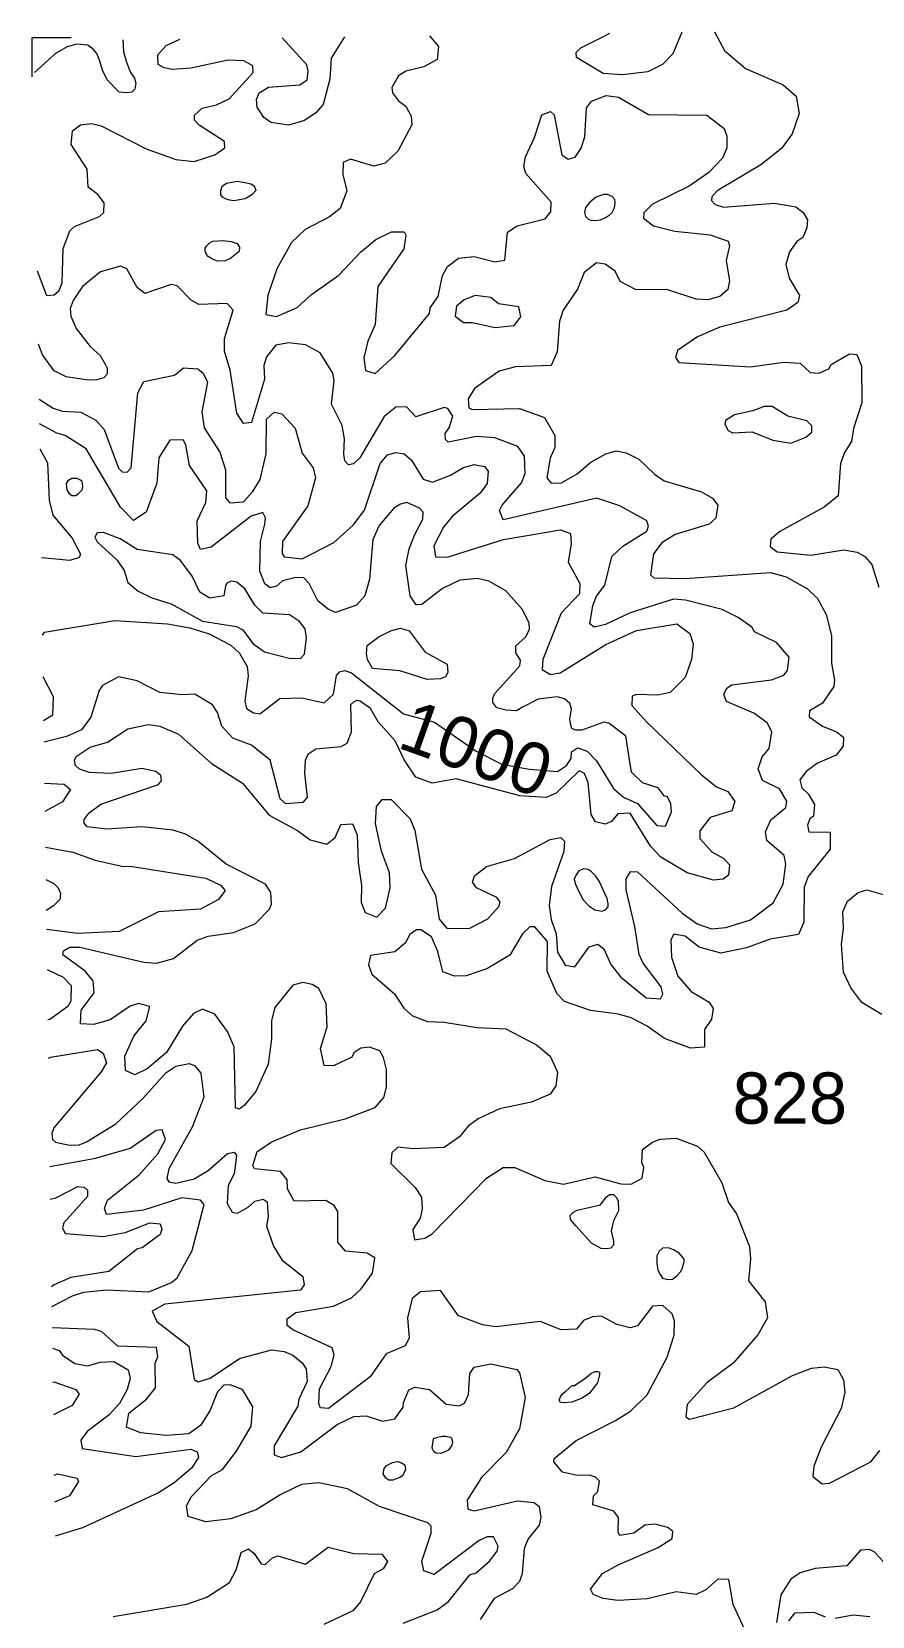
# Model space of a CAD drawing. Header units: kilometres. Extents: x 178.1 to 232.4, y 8228.7 to 8284.8.
# Drawn here: x 178.104 to 180.725, y 8279.198 to 8284.141 of the extents above; entities that cross this region are included whole.
import ezdxf

# ---------------------------------------------------------------- set-up
doc = ezdxf.new("R2010")
doc.units = ezdxf.units.KM
for name, color, linetype in [('1', 7, 'Continuous'), ('2', 7, 'Continuous'), ('21', 7, 'Continuous'), ('61', 7, 'Continuous'), ('63', 7, 'Continuous')]:
    doc.layers.add(name, color=color, linetype=linetype)
doc.styles.add('dgn002', font='dgn002.shx')

# ---------------------------------------------------------------- blocks, each defined once
blk = doc.blocks.new('PRCGEO')
at = {"layer": '63', "color": 132, "linetype": 'Continuous', "lineweight": 0, "true_color": 0x00c3c3, "flags": 128}
blk.add_lwpolyline([(0.1232, 0), (0, 0), (0, -0.1214)], dxfattribs=at)

msp = doc.modelspace()

# ---------------------------------------------------------------- linework, layer by layer
at = {"layer": '1', "color": 5, "linetype": 'Continuous', "lineweight": 13, "flags": 128}
for points in [[(178.8324, 8282.6245), (178.8239, 8282.6406), (178.7884, 8282.6297), (178.6629, 8282.5329), (178.6301, 8282.5253), (178.6219, 8282.5449), (178.6201, 8282.6149), (178.6463, 8282.672), (178.6497, 8282.7088), (178.596, 8282.7881), (178.5846, 8282.8519), (178.5757, 8282.868), (178.5344, 8282.8671), (178.5004, 8282.8117), (178.4938, 8282.7326), (178.4606, 8282.6418), (178.4213, 8282.6157), (178.3802, 8282.6578), (178.2735, 8282.8398), (178.2084, 8282.8809), (178.182, 8282.8886), (178.1278, 8282.9181)], [(178.1289, 8282.8393), (178.1527, 8282.796), (178.158, 8282.6792), (178.1691, 8282.6326), (178.2302, 8282.5607), (178.2563, 8282.5108), (178.2518, 8282.501), (178.2221, 8282.4917), (178.1337, 8282.4993)], [(178.1371, 8282.2588), (178.1433, 8282.2674), (178.363, 8282.3038), (178.5276, 8282.2941), (178.597, 8282.2818), (178.6571, 8282.2623), (178.7251, 8282.2269), (178.7515, 8282.2023), (178.7756, 8282.1609), (178.7782, 8282.132), (178.7679, 8282.0526), (178.7739, 8282.0293), (178.795, 8282.016), (178.815, 8282.013), (178.877, 8282.0605), (178.9456, 8282.0635), (179.0161, 8282.0477), (179.0444, 8282.0741), (179.0537, 8282.1327), (179.0631, 8282.1445), (179.0804, 8282.1479), (179.1008, 8282.1411), (179.2635, 8282.0131), (179.3602, 8281.9873), (179.4892, 8281.8966), (179.5696, 8281.8564), (179.6547, 8281.8401), (179.7436, 8281.8335), (179.7717, 8281.8522), (179.786, 8281.8743), (179.7872, 8281.8948), (179.8056, 8281.9068), (179.8357, 8281.8967), (179.8648, 8281.866), (179.9181, 8281.7801), (179.9488, 8281.7527), (179.9925, 8281.733), (180.0534, 8281.6646), (180.0796, 8281.6632), (180.0984, 8281.7074), (180.0968, 8281.7319), (180.0866, 8281.7538), (180.0759, 8281.7577), (180.0567, 8281.7823), (180.0079, 8281.7982), (179.9736, 8281.8314), (179.9568, 8281.9433), (179.9033, 8281.984), (179.8879, 8281.9875), (179.8195, 8281.9618), (179.8008, 8281.962), (179.7882, 8281.9673), (179.7834, 8281.9831), (179.7821, 8281.9966), (179.7839, 8282.0089), (179.7874, 8282.0277), (179.7817, 8282.0451), (179.7651, 8282.0596), (179.7421, 8282.0665), (179.6831, 8282.0593), (179.6337, 8282.0338), (179.6151, 8282.022), (179.5831, 8282.0242), (179.5544, 8282.0316), (179.5413, 8282.0484), (179.5412, 8282.061), (179.5465, 8282.0753), (179.6259, 8282.1624), (179.6275, 8282.1803), (179.6132, 8282.2035), (179.6131, 8282.2257), (179.6442, 8282.2536), (179.6556, 8282.2768), (179.6551, 8282.2966), (179.6331, 8282.3392), (179.5819, 8282.397), (179.529, 8282.4272), (179.4936, 8282.4353), (179.4388, 8282.4299), (179.3843, 8282.4042), (179.3198, 8282.3543), (179.3026, 8282.3529), (179.2834, 8282.3811), (179.2707, 8282.4759), (179.2805, 8282.5273), (179.2988, 8282.5727), (179.3233, 8282.6207), (179.3247, 8282.6422), (179.3127, 8282.6547), (179.2732, 8282.6726), (179.2534, 8282.6671), (179.2328, 8282.6543), (179.1872, 8282.6008), (179.167, 8282.5566), (179.1571, 8282.4331)], [(178.996, 8282.3651), (178.9692, 8282.4191), (178.9521, 8282.4371), (178.9273, 8282.4387), (178.8856, 8282.4278), (178.8666, 8282.4109), (178.8468, 8282.406), (178.8305, 8282.4185), (178.8147, 8282.4585), (178.8176, 8282.5511), (178.8307, 8282.6046), (178.8324, 8282.6245)], [(179.1571, 8282.4331), (179.142, 8282.3813), (179.1167, 8282.3516), (179.0511, 8282.3291), (179.0293, 8282.3382), (178.996, 8282.3651)], [(178.1408, 8281.9918), (178.169, 8282.0095), (178.172, 8282.0665), (178.1389, 8282.1285)], [(178.1478, 8281.4965), (178.1725, 8281.4842), (178.1862, 8281.4706), (178.1937, 8281.4528), (178.191, 8281.4336), (178.1718, 8281.4138), (178.1491, 8281.4)], [(178.1664, 8280.1641), (178.2313, 8280.1982), (178.2666, 8280.2089), (178.3371, 8280.2168), (178.4692, 8280.2102), (178.5391, 8280.2395), (178.557, 8280.2543), (178.6041, 8280.3394), (178.6419, 8280.4823), (178.6295, 8280.4967), (178.5719, 8280.5031), (178.4525, 8280.4654), (178.337, 8280.452), (178.3311, 8280.4709), (178.34, 8280.4958), (178.4389, 8280.5752), (178.4974, 8280.6404), (178.5211, 8280.6857), (178.5109, 8280.7152), (178.4921, 8280.7135), (178.4107, 8280.6578), (178.2978, 8280.625), (178.1603, 8280.6004)], [(178.497, 8280.0076), (178.4925, 8280.0362), (178.3726, 8280.0409), (178.3208, 8280.0865), (178.3001, 8280.0931), (178.1674, 8280.0978)], [(178.399, 8279.7887), (178.4067, 8279.8316), (178.4618, 8279.8756), (178.49, 8279.9108), (178.4887, 8279.9878), (178.497, 8280.0076)], [(179.2616, 8279.1773), (179.3675, 8279.2186), (179.4029, 8279.2446), (179.4697, 8279.3279), (179.49, 8279.3334), (179.5317, 8279.3704), (179.5553, 8279.401), (179.5583, 8279.4175), (179.5436, 8279.4461), (179.5239, 8279.4464), (179.4986, 8279.4345), (179.3585, 8279.3285), (179.3269, 8279.3397), (179.3203, 8279.37), (179.3493, 8279.4581), (179.3493, 8279.4793), (179.3385, 8279.4903), (179.188, 8279.5407), (179.0887, 8279.5963), (178.999, 8279.6142), (178.9447, 8279.6093), (178.8806, 8279.5781), (178.8041, 8279.5302), (178.7251, 8279.5023), (178.6462, 8279.4926), (178.5914, 8279.5098), (178.5859, 8279.5425), (178.602, 8279.5724), (178.6629, 8279.6368), (178.6983, 8279.6561), (178.7426, 8279.7138), (178.7878, 8279.7915), (178.793, 8279.8513), (178.7612, 8279.9058), (178.7226, 8279.9204), (178.7032, 8279.9193), (178.6828, 8279.8984), (178.6599, 8279.8413)], [(178.6599, 8279.8413), (178.6306, 8279.7949), (178.594, 8279.7677), (178.5233, 8279.7625), (178.443, 8279.7701), (178.399, 8279.7887)], [(179.356, 8279.7516), (179.3516, 8279.7241), (179.3569, 8279.7134), (179.3649, 8279.7081), (179.3791, 8279.7072), (179.3889, 8279.7098), (179.404, 8279.7178), (179.412, 8279.7267), (179.4147, 8279.7321), (179.4165, 8279.7418), (179.4138, 8279.7525), (179.4111, 8279.756), (179.3951, 8279.7596), (179.3836, 8279.7596), (179.3658, 8279.7552), (179.356, 8279.7516)], [(179.269, 8279.6565), (179.2601, 8279.6361), (179.2512, 8279.6308), (179.2299, 8279.6228), (179.2174, 8279.6228), (179.2077, 8279.629), (179.1997, 8279.6423), (179.2023, 8279.6592), (179.2085, 8279.6681), (179.229, 8279.6779), (179.2432, 8279.6814), (179.2547, 8279.6779), (179.2672, 8279.6708), (179.269, 8279.6565)]]:
    msp.add_lwpolyline(points, dxfattribs=at)
at = {"layer": '2', "color": 3, "linetype": 'Continuous', "lineweight": 0, "flags": 128}
for points in [[(178.3873, 8284.115), (178.3899, 8284.0792), (178.3978, 8284.0489), (178.411, 8284.0159), (178.4242, 8283.9961), (178.4282, 8283.9803), (178.4255, 8283.9618), (178.4163, 8283.9526), (178.4005, 8283.95), (178.3767, 8283.9526), (178.3385, 8283.9908), (178.324, 8284.0212), (178.3161, 8284.0489), (178.3068, 8284.0726), (178.295, 8284.0858), (178.2791, 8284.099), (178.2448, 8284.1016), (178.2145, 8284.0937), (178.1776, 8284.0726), (178.1125, 8284.0132)], [(178.1211, 8283.3945), (178.1493, 8283.3174), (178.1734, 8283.3202), (178.189, 8283.3333), (178.199, 8283.3569), (178.2022, 8283.4647), (178.2223, 8283.5201), (178.2371, 8283.5333), (178.3152, 8283.5646), (178.3287, 8283.5764), (178.3293, 8283.607), (178.3101, 8283.6329), (178.28, 8283.6558), (178.2762, 8283.7124), (178.227, 8283.7893), (178.2306, 8283.8312), (178.2555, 8283.8503), (178.2905, 8283.8544), (178.3203, 8283.8474), (178.4601, 8283.7755), (178.5531, 8283.7423), (178.6099, 8283.736), (178.6752, 8283.7567), (178.7058, 8283.778), (178.7053, 8283.7986), (178.626, 8283.8488), (178.611, 8283.8645), (178.6109, 8283.8806), (178.6349, 8283.9017), (178.6803, 8283.9123), (178.7199, 8283.931), (178.7944, 8284.0138), (178.7933, 8284.0343), (178.7653, 8284.05), (178.7166, 8284.0519), (178.5994, 8284.0271), (178.542, 8284.0226), (178.5165, 8284.0275), (178.4975, 8284.0386), (178.4973, 8284.0682), (178.523, 8284.0976), (178.5651, 8284.1174)], [(179.0792, 8284.1246), (179.0371, 8284.0586), (179.0335, 8283.9927), (179.0121, 8283.914), (178.9896, 8283.888), (178.9547, 8283.8637), (178.9057, 8283.8496), (178.8493, 8283.8578), (178.8272, 8283.8734), (178.8063, 8283.9048), (178.805, 8283.9293), (178.8134, 8283.9498), (178.8419, 8283.9679), (178.9397, 8283.9748), (178.9626, 8283.9906), (178.966, 8284.0171), (178.9611, 8284.0378), (178.8846, 8284.1219)], [(179.344, 8284.1283), (179.3724, 8284.0945), (179.3677, 8284.0541), (179.3268, 8284.031), (179.2708, 8284.0176), (179.2472, 8284.0033), (179.2265, 8283.9663), (179.2284, 8283.9497), (179.2474, 8283.9252), (179.2702, 8283.9086), (179.287, 8283.8768), (179.2886, 8283.8501), (179.2449, 8283.7677), (179.2057, 8283.7311), (179.1705, 8283.7214), (179.098, 8283.7426), (179.0754, 8283.7324), (179.0736, 8283.6949), (179.086, 8283.6445), (179.0655, 8283.5892), (179.0325, 8283.5635), (178.9563, 8283.5235), (178.9142, 8283.4828), (178.8679, 8283.4014), (178.8395, 8283.3178), (178.8333, 8283.2585), (178.8671, 8283.2523), (178.931, 8283.2809), (178.976, 8283.3211), (179.0611, 8283.3816), (179.1289, 8283.4526), (179.177, 8283.4924), (179.2257, 8283.5167), (179.2656, 8283.5165), (179.2704, 8283.5063), (179.264, 8283.4634), (179.1833, 8283.3462), (179.1748, 8283.2277), (179.1518, 8283.1751), (179.139, 8283.123), (179.1441, 8283.0844), (179.1745, 8283.0745), (179.2364, 8283.1307), (179.3443, 8283.2621), (179.3467, 8283.2798), (179.3709, 8283.3146), (179.3843, 8283.3798), (179.4006, 8283.4081), (179.4347, 8283.4346), (179.4829, 8283.4393), (179.5482, 8283.4232), (179.5794, 8283.4284), (179.5873, 8283.5154), (179.6176, 8283.5355), (179.7052, 8283.5572), (179.7223, 8283.5786), (179.723, 8283.6085), (179.6444, 8283.6983), (179.6378, 8283.7198), (179.6436, 8283.7502), (179.6716, 8283.8102), (179.6949, 8283.8815), (179.7212, 8283.8923), (179.7327, 8283.8812), (179.7563, 8283.7565), (179.7766, 8283.7426), (179.7985, 8283.7489), (179.817, 8283.7771), (179.8286, 8283.8124), (179.8336, 8283.903), (179.8491, 8283.924), (179.8952, 8283.9415), (179.9335, 8283.9363), (180.0271, 8283.8827), (180.2092, 8283.8803), (180.2633, 8283.8385), (180.2712, 8283.8149), (180.2712, 8283.7788), (180.2582, 8283.7463), (180.2154, 8283.7014), (180.1534, 8283.659), (180.0394, 8283.6024), (180.0122, 8283.5754), (180.0114, 8283.5596), (180.0422, 8283.5355), (180.1091, 8283.5186), (180.2196, 8283.5066), (180.2756, 8283.4875), (180.2794, 8283.4724), (180.2697, 8283.4268), (180.2794, 8283.3639), (180.2743, 8283.3363), (180.2494, 8283.3144), (180.2121, 8283.3046), (180.1756, 8283.3067)], [(180.1308, 8284.1393), (180.1032, 8284.0718), (180.0708, 8284.0382), (180.0254, 8284.0156), (179.9452, 8284.006), (179.8853, 8284.0107), (179.8028, 8284.06), (179.8013, 8284.0754), (179.816, 8284.0904), (179.8863, 8284.1261), (179.9061, 8284.1362)], [(180.2331, 8284.1407), (180.2645, 8284.0824), (180.3295, 8284.0256), (180.4469, 8283.9748), (180.4871, 8283.9396), (180.4968, 8283.8855), (180.4754, 8283.8217), (180.4418, 8283.7767), (180.3771, 8283.7252), (180.2414, 8283.6446), (180.2247, 8283.6252), (180.2236, 8283.6145), (180.2347, 8283.6014), (180.2606, 8283.5929), (180.4197, 8283.6058), (180.4862, 8283.5944), (180.5092, 8283.577), (180.523, 8283.5539), (180.5207, 8283.5294), (180.5081, 8283.4991), (180.4895, 8283.486), (180.4671, 8283.4537), (180.4557, 8283.4143), (180.4652, 8283.372), (180.4983, 8283.3183), (180.493, 8283.2962), (180.4581, 8283.2724), (180.25, 8283.219), (180.1802, 8283.189), (180.117, 8283.1468), (180.1115, 8283.1247), (180.1214, 8283.1087), (180.3454, 8283.0958), (180.4476, 8283.1104), (180.5005, 8283.1071), (180.5308, 8283.0782), (180.5586, 8283.076), (180.5889, 8283.0893), (180.5971, 8283.103), (180.6535, 8283.1364), (180.6768, 8283.1339), (180.6913, 8283.0982), (180.6927, 8282.9827), (180.6665, 8282.903), (180.6597, 8282.8621), (180.6382, 8282.8283), (180.626, 8282.7943), (180.6187, 8282.6931), (180.5753, 8282.6574), (180.4371, 8282.5816), (180.4089, 8282.5582), (180.4063, 8282.5353), (180.4284, 8282.5179), (180.5331, 8282.5081), (180.6358, 8282.5244), (180.6779, 8282.5177), (180.7021, 8282.5035), (180.7238, 8282.4792), (180.7454, 8282.4085)], [(178.7113, 8283.6681), (178.7445, 8283.674), (178.7698, 8283.6704), (178.7869, 8283.6664), (178.7975, 8283.6598), (178.8027, 8283.6453), (178.7896, 8283.6321), (178.7697, 8283.619), (178.7342, 8283.6136), (178.721, 8283.615), (178.7103, 8283.618), (178.6982, 8283.6242), (178.693, 8283.6322), (178.6933, 8283.6439), (178.6978, 8283.6588), (178.7113, 8283.6681)], [(179.8774, 8283.5536), (179.8948, 8283.5623), (179.9041, 8283.5681), (179.914, 8283.5769), (179.9192, 8283.5867), (179.9216, 8283.5978), (179.9227, 8283.6094), (179.9216, 8283.6176), (179.914, 8283.6263), (179.8989, 8283.6327), (179.8867, 8283.6327), (179.8634, 8283.6245), (179.8437, 8283.6094), (179.8303, 8283.5926), (179.8274, 8283.5769), (179.8309, 8283.5641), (179.8408, 8283.5548), (179.8477, 8283.5524), (179.8594, 8283.5513), (179.8774, 8283.5536)], [(178.6566, 8283.4809), (178.6688, 8283.487), (178.701, 8283.489), (178.726, 8283.4865), (178.7443, 8283.4804), (178.7515, 8283.4691), (178.7505, 8283.4553), (178.7245, 8283.4339), (178.7066, 8283.4263), (178.6831, 8283.4252), (178.6673, 8283.4309), (178.654, 8283.4395), (178.6484, 8283.4462), (178.6443, 8283.4559), (178.6449, 8283.465), (178.6484, 8283.4722), (178.6566, 8283.4809)], [(179.865, 8283.4197), (179.8266, 8283.3896), (179.8055, 8283.3377), (179.7614, 8283.2723), (179.7497, 8283.2381), (179.7418, 8283.1423), (179.723, 8283.0996), (179.6127, 8283.0958), (179.5614, 8283.082), (179.4846, 8283.0281), (179.4651, 8282.9952), (179.4666, 8282.967), (179.477, 8282.9625), (179.6249, 8282.9655), (179.7028, 8282.9377), (179.7349, 8282.881), (179.7345, 8282.8434), (179.7201, 8282.8109), (179.7105, 8282.7496), (179.7235, 8282.7322), (179.7558, 8282.7332), (179.8047, 8282.7618), (179.8473, 8282.798), (179.8938, 8282.8237), (179.9263, 8282.8337), (179.957, 8282.8272), (179.9971, 8282.8071), (180.0453, 8282.7607), (180.0762, 8282.7398), (180.1927, 8282.706), (180.2268, 8282.6857), (180.2432, 8282.6643), (180.2374, 8282.6238), (180.2158, 8282.6049), (180.1097, 8282.5727), (180.0682, 8282.5461), (180.0431, 8282.5119), (180.0333, 8282.4471), (180.044, 8282.4373), (180.1402, 8282.4355), (180.408, 8282.4535), (180.4568, 8282.4407), (180.5232, 8282.4026), (180.5543, 8282.373), (180.5809, 8282.323), (180.5972, 8282.2572), (180.5973, 8282.1716), (180.6072, 8282.1185), (180.6053, 8282.0982), (180.5693, 8282.0459), (180.5287, 8282.0227), (180.5277, 8282.0034), (180.5697, 8281.975), (180.6135, 8281.9571), (180.6348, 8281.9399), (180.634, 8281.9123), (180.6118, 8281.8845), (180.5541, 8281.8597), (180.5189, 8281.8337), (180.4989, 8281.8068), (180.5055, 8281.7819), (180.5264, 8281.7622), (180.5446, 8281.7299), (180.5415, 8281.6944), (180.5302, 8281.6854), (180.5226, 8281.6658), (180.5275, 8281.6454), (180.5931, 8281.6436), (180.5937, 8281.5914), (180.5246, 8281.5059), (180.5122, 8281.4723), (180.5116, 8281.3631), (180.4944, 8281.3247), (180.4064, 8281.3101), (180.3323, 8281.2835), (180.2528, 8281.267), (180.1848, 8281.2851), (180.1419, 8281.3192), (180.1065, 8281.3255), (180.0962, 8281.3083), (180.0984, 8281.2544), (180.1185, 8281.1951), (180.1596, 8281.1466), (180.2164, 8281.1138), (180.2282, 8281.0943), (180.224, 8281.0609), (180.2021, 8281.0286), (180.2014, 8280.9739), (180.1585, 8280.9707), (180.0773, 8281.0004), (180.0224, 8281.0389), (179.9727, 8281.0646), (179.9339, 8281.0759), (179.8461, 8281.088), (179.7648, 8281.1158)], [(179.9233, 8283.3939), (179.8923, 8283.4158), (179.865, 8283.4197)], [(179.0767, 8282.8225), (179.0795, 8282.8708), (179.0715, 8282.9122), (179.0388, 8282.9787), (179.0466, 8283.0531), (179.0429, 8283.0756), (179.0031, 8283.1392), (178.9575, 8283.1644), (178.9052, 8283.1698), (178.8652, 8283.1631), (178.8354, 8283.1271), (178.828, 8283.0999), (178.8292, 8283.0572), (178.7893, 8282.9222), (178.7641, 8282.9183), (178.7432, 8282.9507), (178.7223, 8283.0848), (178.7044, 8283.144), (178.7047, 8283.1842), (178.7321, 8283.2721), (178.7136, 8283.2932), (178.6244, 8283.29), (178.6005, 8283.3038), (178.5572, 8283.3483), (178.5388, 8283.3522), (178.4566, 8283.3246), (178.4329, 8283.3432), (178.4001, 8283.4013), (178.3802, 8283.4098), (178.3177, 8283.3918), (178.2617, 8283.3458), (178.2329, 8283.3028), (178.2239, 8283.2776), (178.2259, 8283.2537), (178.2422, 8283.2153), (178.2859, 8283.1587), (178.3171, 8283.1304), (178.3324, 8283.1038), (178.3385, 8283.0915), (178.3385, 8283.0723), (178.329, 8283.0606), (178.3068, 8283.0545), (178.2796, 8283.0538), (178.2112, 8283.0639), (178.174, 8283.0833), (178.137, 8283.1324), (178.1243, 8283.1661)], [(180.1756, 8283.3067), (180.0876, 8283.3355), (179.986, 8283.3363), (179.9387, 8283.3612), (179.9233, 8283.3939)], [(179.5355, 8283.3118), (179.4861, 8283.3178), (179.4525, 8283.3041), (179.4279, 8283.2851), (179.4243, 8283.2533), (179.4502, 8283.2341), (179.4769, 8283.2338), (179.5488, 8283.2176), (179.6079, 8283.2244), (179.6293, 8283.2511), (179.6231, 8283.2823), (179.5591, 8283.2924), (179.5355, 8283.3118)], [(178.1267, 8282.9948), (178.1707, 8282.9669), (178.1998, 8282.9574), (178.257, 8282.9537), (178.3033, 8282.9288), (178.3299, 8282.8996), (178.3739, 8282.7793), (178.3853, 8282.7683), (178.4018, 8282.7666), (178.4135, 8282.7803), (178.4344, 8283.0144), (178.4528, 8283.0492), (178.5491, 8283.0694), (178.5767, 8283.0922), (178.6218, 8283.0888), (178.6381, 8283.0757), (178.6516, 8283.0479), (178.6337, 8282.9551), (178.6413, 8282.9049), (178.6908, 8282.829), (178.7076, 8282.774), (178.7078, 8282.6865), (178.7211, 8282.6712), (178.7638, 8282.6747), (178.7928, 8282.7066), (178.8159, 8282.7444), (178.8344, 8282.824), (178.8362, 8282.9322), (178.8599, 8282.9538), (178.8835, 8282.9489), (178.9252, 8282.904), (178.9472, 8282.8264), (178.9814, 8282.7803), (178.989, 8282.7497), (178.9647, 8282.6619), (178.8855, 8282.5501), (178.8846, 8282.5134), (178.8906, 8282.5033), (178.9472, 8282.4969), (179.0456, 8282.548), (179.106, 8282.6019), (179.1415, 8282.6484), (179.1898, 8282.7938), (179.2135, 8282.8208), (179.2394, 8282.8287), (179.2656, 8282.8238), (179.288, 8282.8048), (179.3246, 8282.7452), (179.3539, 8282.7353), (179.4098, 8282.7571), (179.4505, 8282.7818), (179.4831, 8282.791), (179.5157, 8282.7844), (179.5272, 8282.7705), (179.524, 8282.7319), (179.5017, 8282.7012), (179.4143, 8282.6286), (179.3879, 8282.5958), (179.3576, 8282.5366), (179.363, 8282.5024), (179.399, 8282.5017), (179.5752, 8282.5573), (179.7522, 8282.5868), (179.7838, 8282.5751), (179.786, 8282.5435), (179.7761, 8282.4857), (179.8133, 8282.4197), (179.8121, 8282.387), (179.7549, 8282.3269), (179.6971, 8282.1821), (179.6955, 8282.151), (179.721, 8282.1361), (179.7511, 8282.1412), (179.8939, 8282.2294), (179.99, 8282.2726), (180.1152, 8282.2937), (180.1561, 8282.2637), (180.166, 8282.2318), (180.161, 8282.1822), (180.1412, 8282.1262), (180.0943, 8282.0798), (180.0549, 8282.071), (179.9892, 8282.0735), (179.9759, 8282.0687), (179.9754, 8282.0395), (180.0223, 8281.9868), (180.1928, 8281.8229), (180.2396, 8281.7859), (180.2744, 8281.7709), (180.2961, 8281.7399), (180.2864, 8281.7102), (180.2189, 8281.6895), (180.1876, 8281.6481), (180.1876, 8281.6247), (180.2242, 8281.5824)], [(179.2719, 8282.9702), (179.2388, 8282.9699), (179.2031, 8282.9403), (179.1273, 8282.8111), (179.1076, 8282.7929), (179.0917, 8282.7894)], [(179.7533, 8281.6269), (179.7656, 8281.6161), (179.7626, 8281.5842), (179.725, 8281.4743), (179.7168, 8281.4151), (179.7235, 8281.3717), (179.7394, 8281.3269), (179.7429, 8281.2698), (179.767, 8281.2295), (179.7972, 8281.2245), (179.8418, 8281.2865), (179.8686, 8281.2943), (179.8876, 8281.28), (179.9091, 8281.2317), (179.9402, 8281.1932), (180.0193, 8281.1276), (180.0646, 8281.1238), (180.0722, 8281.1388), (180.067, 8281.1616), (180.0106, 8281.2351), (179.9982, 8281.2625), (179.9848, 8281.3499), (179.9573, 8281.4638), (179.9573, 8281.4988), (179.9707, 8281.5217), (179.9932, 8281.5204), (180.1321, 8281.3916), (180.1789, 8281.3585), (180.223, 8281.3429), (180.2687, 8281.3465), (180.3448, 8281.3705), (180.416, 8281.4237), (180.4468, 8281.482), (180.4555, 8281.5441), (180.4503, 8281.5716), (180.3964, 8281.6183), (180.3916, 8281.6455), (180.4081, 8281.6828), (180.4556, 8281.7205), (180.4587, 8281.7407), (180.4359, 8281.7788), (180.3827, 8281.8048), (180.3689, 8281.8416), (180.3816, 8281.8792), (180.4032, 8281.9054), (180.4112, 8281.9569), (180.3976, 8281.9847), (180.3553, 8282.0157), (180.2703, 8282.0519), (180.2619, 8282.0729), (180.2704, 8282.0918), (180.2862, 8282.1034), (180.4107, 8282.1194), (180.4495, 8282.1336), (180.4607, 8282.1481), (180.4655, 8282.1896), (180.4258, 8282.2361), (180.3579, 8282.2689), (180.349, 8282.2836), (180.3068, 8282.3139), (180.2567, 8282.3382), (180.1421, 8282.3679), (180.1046, 8282.3709), (179.9703, 8282.3285), (179.893, 8282.2918), (179.8573, 8282.2833), (179.8436, 8282.2939), (179.8532, 8282.3505), (179.865, 8282.3806), (179.8911, 8282.4149), (179.9126, 8282.5042), (179.9472, 8282.5358), (180.0221, 8282.5833), (180.0275, 8282.5989), (180.022, 8282.6151), (179.938, 8282.6622), (179.8655, 8282.6856), (179.5741, 8282.6185), (179.5626, 8282.6475), (179.5702, 8282.6637), (179.6313, 8282.734), (179.6426, 8282.7631), (179.6406, 8282.8171), (179.6194, 8282.8471), (179.5482, 8282.8735), (179.4902, 8282.8784), (179.4024, 8282.8608), (179.3943, 8282.8687), (179.3928, 8282.8874), (179.4058, 8282.9055), (179.417, 8282.9415), (179.4013, 8282.9656), (179.3895, 8282.9685), (179.3017, 8282.9392), (179.2719, 8282.9702)], [(180.4614, 8282.9417), (180.4126, 8282.9718), (180.3882, 8282.9718), (180.3521, 8282.9585), (180.2957, 8282.9455), (180.2675, 8282.9284), (180.265, 8282.9169), (180.2758, 8282.8972), (180.2885, 8282.8898), (180.3503, 8282.893), (180.4145, 8282.8662), (180.4712, 8282.8571), (180.5177, 8282.876), (180.5359, 8282.8918), (180.5364, 8282.9114), (180.5213, 8282.9274), (180.4614, 8282.9417)], [(179.0917, 8282.7894), (179.0805, 8282.8021), (179.0767, 8282.8225)], [(178.2125, 8282.7208), (178.2134, 8282.712), (178.219, 8282.7009), (178.2287, 8282.694), (178.2412, 8282.694), (178.2504, 8282.7009), (178.2606, 8282.712), (178.2629, 8282.7226), (178.2624, 8282.7319), (178.2606, 8282.7379), (178.2555, 8282.742), (178.2449, 8282.7471), (178.2292, 8282.7471), (178.2158, 8282.7397), (178.2116, 8282.7314), (178.2125, 8282.7208)], [(178.9073, 8282.3214), (178.8243, 8282.3275), (178.7993, 8282.3524), (178.7685, 8282.4026), (178.7431, 8282.424), (178.7255, 8282.4266), (178.7124, 8282.4211), (178.7077, 8282.4113), (178.7023, 8282.3815), (178.6594, 8282.3734), (178.6276, 8282.3928), (178.6035, 8282.4427), (178.5676, 8282.4914), (178.5436, 8282.5091), (178.4325, 8282.5259), (178.379, 8282.5587), (178.327, 8282.5786), (178.3079, 8282.5773), (178.3, 8282.5637), (178.3075, 8282.5494), (178.3697, 8282.492), (178.3915, 8282.4602), (178.4036, 8282.4227), (178.4355, 8282.396), (178.4783, 8282.3749), (178.5381, 8282.3565), (178.6363, 8282.3026), (178.7427, 8282.2859), (178.7622, 8282.2752), (178.7929, 8282.2321), (178.8293, 8282.2065), (178.9108, 8282.1855), (178.9424, 8282.1871), (178.9541, 8282.1988), (178.9609, 8282.2506), (178.9561, 8282.2784), (178.939, 8282.301), (178.9073, 8282.3214)], [(179.2515, 8282.1471), (179.1666, 8282.1547), (179.1503, 8282.1828), (179.1472, 8282.2009), (179.1494, 8282.2267), (179.1876, 8282.2541), (179.2258, 8282.2731), (179.2532, 8282.2806), (179.2803, 8282.2724), (179.3309, 8282.2056), (179.3987, 8282.1683), (179.4014, 8282.1419), (179.3943, 8282.1281), (179.3782, 8282.122), (179.3368, 8282.1198), (179.2515, 8282.1471)], [(180.1473, 8281.5174), (180.0659, 8281.5656), (180.0329, 8281.5999), (179.97, 8281.7028), (179.9309, 8281.7013), (179.9116, 8281.6775), (179.8915, 8281.669), (179.862, 8281.6762), (179.8484, 8281.6992), (179.8394, 8281.7992), (179.8275, 8281.8271), (179.8106, 8281.8356), (179.7389, 8281.7654), (179.7075, 8281.7526), (179.6253, 8281.7569), (179.4277, 8281.8102), (179.352, 8281.797), (179.302, 8281.8159), (179.2654, 8281.87), (179.2375, 8281.9286), (179.1836, 8281.988), (179.1606, 8282.03), (179.1281, 8282.0531), (179.1173, 8282.0547), (179.1084, 8282.0509), (179.0982, 8282.0413), (179.0995, 8281.9564), (179.0863, 8281.9209), (179.0679, 8281.9107), (178.99, 8281.903), (178.9645, 8281.8867), (178.9563, 8281.8679), (178.9546, 8281.8272), (178.9628, 8281.7537), (178.9493, 8281.7362), (178.896, 8281.7329), (178.8784, 8281.7479), (178.847, 8281.8682), (178.7889, 8281.915), (178.7304, 8281.9375), (178.6964, 8281.9748), (178.6829, 8282.0175), (178.6672, 8282.0409), (178.612, 8282.0748), (178.5718, 8282.0719), (178.5034, 8282.0797), (178.4322, 8282.1164), (178.3747, 8282.129), (178.3247, 8282.1013), (178.3145, 8282.0864), (178.2885, 8282.0024), (178.2586, 8281.9637), (178.2123, 8281.9429), (178.1418, 8281.9247)], [(178.5244, 8280.9571), (178.4636, 8280.9057), (178.4257, 8280.8871), (178.3966, 8280.9003), (178.3936, 8280.9452), (178.4217, 8281.0073), (178.4607, 8281.0554), (178.4718, 8281.1008), (178.4367, 8281.1101), (178.4105, 8281.101), (178.3484, 8281.0589), (178.2965, 8281.0446), (178.2554, 8281.0466), (178.2583, 8281.0885), (178.2986, 8281.143), (178.2948, 8281.18), (178.2707, 8281.2101), (178.2012, 8281.2613), (178.2029, 8281.2738), (178.2228, 8281.285), (178.2537, 8281.2852), (178.4532, 8281.2389), (178.4927, 8281.2358), (178.5458, 8281.2497), (178.6192, 8281.3073), (178.6535, 8281.3196), (178.7324, 8281.3312), (178.8004, 8281.3584), (178.8452, 8281.404), (178.8509, 8281.4198), (178.8493, 8281.4563), (178.8326, 8281.4823), (178.7099, 8281.5447), (178.622, 8281.6158), (178.5837, 8281.6374), (178.5447, 8281.6503), (178.4467, 8281.6602), (178.3384, 8281.6537), (178.2762, 8281.6609), (178.2668, 8281.6721), (178.2673, 8281.684), (178.283, 8281.7043), (178.3194, 8281.731), (178.4986, 8281.7923), (178.5083, 8281.8049), (178.5065, 8281.8206), (178.491, 8281.8333), (178.4475, 8281.8429), (178.3512, 8281.8266), (178.2841, 8281.8301), (178.2528, 8281.8409), (178.2403, 8281.8515), (178.2373, 8281.8686), (178.2421, 8281.8802), (178.2857, 8281.9091), (178.34, 8281.9251), (178.4039, 8281.9666), (178.4677, 8281.9795), (178.5033, 8281.9744), (178.5617, 8281.9495), (178.6632, 8281.8596), (178.7612, 8281.7973), (178.8444, 8281.6969), (178.9326, 8281.6491), (178.9721, 8281.6196), (179.0236, 8281.6063), (179.05, 8281.6275), (179.0681, 8281.6679), (179.1041, 8281.6698), (179.119, 8281.6356), (179.1213, 8281.5498), (179.1323, 8281.4776), (179.1311, 8281.4246), (179.1431, 8281.393), (179.1795, 8281.3791), (179.2071, 8281.4066), (179.2212, 8281.4703), (179.2194, 8281.517), (179.1943, 8281.5852), (179.176, 8281.6707), (179.1786, 8281.7237), (179.1967, 8281.7457), (179.2243, 8281.7464), (179.2841, 8281.6852), (179.2983, 8281.6495), (179.3189, 8281.529), (179.3626, 8281.448), (179.3744, 8281.3731), (179.3982, 8281.3443), (179.4674, 8281.3433), (179.5257, 8281.374), (179.5603, 8281.4119), (179.5647, 8281.4258), (179.5545, 8281.4405), (179.4907, 8281.47)], [(178.1436, 8281.7968), (178.205, 8281.7936), (178.2249, 8281.7767), (178.1999, 8281.7384), (178.1448, 8281.7086)], [(178.1464, 8281.5969), (178.232, 8281.5812), (178.3018, 8281.5566), (178.3886, 8281.5372), (178.4105, 8281.5384), (178.6468, 8281.5006), (178.6928, 8281.4791), (178.7072, 8281.4616), (178.6858, 8281.4345), (178.6303, 8281.4037), (178.4994, 8281.3953), (178.3768, 8281.3346), (178.2477, 8281.3279), (178.1499, 8281.34)], [(179.609, 8281.5616), (179.7207, 8281.621), (179.7533, 8281.6269)], [(179.4907, 8281.47), (179.4782, 8281.4882), (179.4841, 8281.5081), (179.5218, 8281.5372), (179.609, 8281.5616)], [(180.2242, 8281.5824), (180.2619, 8281.5623), (180.2793, 8281.5421), (180.2766, 8281.5095), (180.2601, 8281.4971)], [(179.804, 8281.4722), (179.8225, 8281.4342), (179.8411, 8281.4139), (179.8597, 8281.4015), (179.8826, 8281.398), (179.8941, 8281.4024), (179.9012, 8281.4112), (179.9012, 8281.4201), (179.8986, 8281.4369), (179.8729, 8281.4917), (179.8623, 8281.5067), (179.8482, 8281.5209), (179.8393, 8281.5271), (179.8252, 8281.5297), (179.8093, 8281.5235), (179.8013, 8281.5111), (179.7951, 8281.4979), (179.7987, 8281.4837), (179.804, 8281.4722)], [(180.2601, 8281.4971), (180.2296, 8281.4941), (180.1473, 8281.5174)], [(180.7549, 8281.0755), (180.6919, 8281.1123), (180.6583, 8281.1583), (180.6355, 8281.2071), (180.6285, 8281.2944), (180.635, 8281.3433), (180.6335, 8281.3956), (180.6472, 8281.4286), (180.6806, 8281.4555), (180.7082, 8281.4642), (180.7591, 8281.4494)], [(179.6337, 8281.3272), (179.595, 8281.2609), (179.5224, 8281.2176), (179.458, 8281.1964), (179.4224, 8281.1948), (179.386, 8281.2081), (179.3705, 8281.2715), (179.3506, 8281.3176), (179.3166, 8281.3391), (179.3038, 8281.3391), (179.2832, 8281.3252), (179.2682, 8281.2975), (179.2358, 8281.2709), (179.1602, 8281.2597), (179.1539, 8281.2301), (179.1646, 8281.2007), (179.2346, 8281.1397), (179.2637, 8281.0946), (179.2907, 8281.0715), (179.3375, 8281.0532), (179.3902, 8281.0512), (179.493, 8281.0345), (179.5822, 8281.0311), (179.6782, 8280.9811), (179.7202, 8280.9449), (179.7428, 8280.8956), (179.7379, 8280.8528), (179.7209, 8280.8273), (179.6621, 8280.8015), (179.5627, 8280.7814), (179.4962, 8280.75), (179.4652, 8280.7272), (179.4378, 8280.6936), (179.3896, 8280.6605), (179.2931, 8280.6562), (179.2455, 8280.6612), (179.2269, 8280.6434), (179.2235, 8280.6102), (179.299, 8280.5355), (179.3188, 8280.5061), (179.3217, 8280.468), (179.315, 8280.4397), (179.2921, 8280.4048), (179.2972, 8280.3723), (179.3298, 8280.3782), (179.3529, 8280.3913), (179.5214, 8280.5645), (179.5739, 8280.598), (179.6102, 8280.598), (179.7036, 8280.5576), (179.7621, 8280.5462), (179.8604, 8280.5691), (179.9412, 8280.5476), (179.9728, 8280.546), (180.0069, 8280.5652), (180.013, 8280.5986), (180.0064, 8280.6133), (180.0082, 8280.6541), (180.0393, 8280.6774), (180.0638, 8280.6861), (180.1128, 8280.6899), (180.1794, 8280.6651), (180.2004, 8280.6461), (180.2561, 8280.5499), (180.2767, 8280.4894), (180.301, 8280.4537), (180.342, 8280.3517), (180.3453, 8280.3137), (180.3392, 8280.2442), (180.391, 8280.1794), (180.3982, 8280.1295), (180.3677, 8280.0764), (180.291, 8279.988), (180.2098, 8279.9278), (180.148, 8279.8591), (180.1432, 8279.8206), (180.1553, 8279.8137), (180.2934, 8279.8484), (180.4758, 8279.9493), (180.5351, 8279.9726), (180.5752, 8279.9764), (180.6173, 8279.9686), (180.6355, 8279.9355), (180.6398, 8279.8968), (180.6278, 8279.8469), (180.5658, 8279.7257), (180.5429, 8279.6664), (180.5398, 8279.6348), (180.5685, 8279.6112), (180.5913, 8279.6136), (180.7201, 8279.6799), (180.7483, 8279.7155)], [(179.6731, 8281.349), (179.6572, 8281.3487), (179.6337, 8281.3272)], [(179.7648, 8281.1158), (179.7408, 8281.1407), (179.7106, 8281.21), (179.7118, 8281.3025), (179.6731, 8281.349)], [(178.1517, 8281.2162), (178.2018, 8281.1915), (178.2265, 8281.1654), (178.2257, 8281.1169), (178.2163, 8281.1001), (178.1602, 8281.06), (178.1539, 8281.0587)], [(179.8429, 8279.6386), (179.8046, 8279.6375), (179.7591, 8279.6478), (179.7321, 8279.6797), (179.733, 8279.6905), (179.801, 8279.7468), (179.9246, 8279.809), (179.9708, 8279.8386), (180.0227, 8279.8893), (180.0857, 8280.0068), (180.1067, 8280.0753), (180.1084, 8280.1198), (180.1011, 8280.1419), (180.0721, 8280.1672), (180.0399, 8280.1657), (179.993, 8280.1038), (179.9695, 8280.0985), (179.9278, 8280.1084), (179.8806, 8280.1343), (179.8527, 8280.1328), (179.8242, 8280.1211), (179.8025, 8280.0939), (179.7546, 8280.0923), (179.6896, 8280.118), (179.5507, 8280.1016), (179.5092, 8280.1075), (179.4347, 8280.1353), (179.3789, 8280.2147), (179.316, 8280.2102), (179.2902, 8280.1898), (179.2756, 8280.1288), (179.2802, 8280.0661), (179.2683, 8280.0422), (179.2094, 8280.0171), (179.1592, 8279.9457), (179.0294, 8279.8466), (179.0038, 8279.8481), (178.9991, 8279.8613), (179.0009, 8279.908), (179.037, 8279.9772), (179.0465, 8280.0137), (179.0408, 8280.0353), (178.9175, 8280.0914), (178.9006, 8280.1051), (178.9005, 8280.126), (178.9275, 8280.1454), (179.0445, 8280.1657), (179.1005, 8280.1918), (179.1307, 8280.2201), (179.1668, 8280.2688), (179.1734, 8280.3166), (179.1494, 8280.3314), (179.082, 8280.3371), (179.0585, 8280.3657), (179.0585, 8280.4614), (179.0466, 8280.4801), (179.0211, 8280.4949), (178.9222, 8280.4934), (178.9008, 8280.5314), (178.9001, 8280.56), (178.8791, 8280.5855), (178.7979, 8280.5938), (178.7936, 8280.6044), (178.807, 8280.6483), (178.8522, 8280.6782), (178.9418, 8280.7151), (179.0807, 8280.75), (179.175, 8280.7849), (179.2015, 8280.8166), (179.2096, 8280.8488), (179.2097, 8280.9042), (179.201, 8280.9416), (179.1896, 8280.9623), (179.157, 8280.9737), (179.1301, 8280.9706), (179.1078, 8280.9555), (179.102, 8280.9427), (179.0444, 8280.9148), (179.0158, 8280.9167), (179.004, 8280.9694), (179.0254, 8281.0372), (179.022, 8281.1089), (178.9989, 8281.1564), (178.9787, 8281.1693), (178.9495, 8281.1747), (178.9182, 8281.167), (178.8619, 8281.0976), (178.851, 8281.0562), (178.8509, 8280.9996), (178.8406, 8280.9203), (178.8022, 8280.8354), (178.7677, 8280.7921), (178.7511, 8280.7802), (178.7396, 8280.7845), (178.7353, 8280.9742)], [(178.7353, 8280.9742), (178.7145, 8281.0227), (178.6746, 8281.076), (178.6358, 8281.092), (178.6079, 8281.0783)], [(178.6079, 8281.0783), (178.5741, 8281.0385), (178.5244, 8280.9571)], [(178.1556, 8280.9387), (178.1626, 8280.9422), (178.3086, 8280.9657), (178.3264, 8280.9547), (178.3367, 8280.9242), (178.3205, 8280.8966), (178.1729, 8280.7218), (178.1663, 8280.704), (178.1681, 8280.6855), (178.178, 8280.6771), (178.2215, 8280.6678), (178.2512, 8280.6692), (178.2749, 8280.6777), (178.3663, 8280.7344), (178.45, 8280.8133), (178.5218, 8280.8932), (178.5534, 8280.9141), (178.595, 8280.9228), (178.6108, 8280.9158), (178.6314, 8280.8922), (178.64, 8280.8177), (178.604, 8280.7237), (178.5309, 8280.5942), (178.5253, 8280.5642), (178.531, 8280.5538), (178.5533, 8280.5494), (178.6099, 8280.5632), (178.6539, 8280.5892), (178.7143, 8280.6413), (178.7354, 8280.646), (178.7421, 8280.6356), (178.7354, 8280.578), (178.7162, 8280.5419), (178.713, 8280.4861), (178.7283, 8280.4585), (178.745, 8280.4558), (178.7789, 8280.4743), (178.7993, 8280.4935), (178.8249, 8280.4997), (178.8374, 8280.4909), (178.8411, 8280.4456), (178.8361, 8280.415), (178.8572, 8280.3524), (178.8833, 8280.3097), (178.9489, 8280.2582), (178.9528, 8280.2323), (178.9423, 8280.2151), (178.5191, 8280.1723), (178.4795, 8280.1503), (178.4939, 8280.1177), (178.5937, 8280.0409), (178.6106, 8279.9364), (178.6232, 8279.9294), (178.6601, 8279.9408), (178.7515, 8280.0025), (178.8509, 8280.029), (178.8904, 8280.024), (178.9184, 8280.0126), (178.9467, 8279.989), (178.9593, 8279.9699), (178.9626, 8279.9305), (178.9367, 8279.8759), (178.9332, 8279.8538), (178.8596, 8279.7303), (178.8598, 8279.7016), (178.8828, 8279.6938), (178.9425, 8279.7112), (179.0561, 8279.7966), (179.1084, 8279.8218), (179.1465, 8279.8233), (179.1972, 8279.807), (179.2359, 8279.8139), (179.2623, 8279.8506), (179.2629, 8279.8654), (179.2801, 8279.9045), (179.2983, 8279.9135), (179.3441, 8279.9057), (179.3959, 8279.8598), (179.4366, 8279.8547), (179.4535, 8279.8635), (179.4662, 8279.8903), (179.4699, 8279.9553), (179.4837, 8279.9749), (179.5357, 8279.9862), (179.6168, 8279.9686), (179.6248, 8279.9577), (179.6425, 8279.8804), (179.6246, 8279.7829), (179.5829, 8279.7093), (179.5061, 8279.6308), (179.4617, 8279.5603), (179.4636, 8279.5323), (179.483, 8279.5274), (179.6186, 8279.5584), (179.6705, 8279.5533)], [(178.1617, 8280.4996), (178.1787, 8280.5034), (178.2478, 8280.5391), (178.2672, 8280.5363), (178.2775, 8280.5279), (178.2775, 8280.508), (178.2041, 8280.4258), (178.1994, 8280.4099), (178.208, 8280.3924), (178.3263, 8280.3832), (178.3946, 8280.395), (178.4724, 8280.4257), (178.5043, 8280.4224), (178.5099, 8280.4061), (178.5045, 8280.3895), (178.4479, 8280.3473), (178.4335, 8280.3444), (178.3442, 8280.2738), (178.2261, 8280.2548), (178.1734, 8280.2318), (178.1656, 8280.2259)], [(179.9109, 8280.4001), (179.9174, 8280.3688), (179.9175, 8280.3554), (179.9094, 8280.3468), (179.8959, 8280.3442), (179.8798, 8280.3454), (179.8497, 8280.3623), (179.8002, 8280.4166), (179.7839, 8280.4359), (179.7827, 8280.4483), (179.7916, 8280.4582), (179.8047, 8280.4652), (179.8778, 8280.4819), (179.8954, 8280.5053), (179.9056, 8280.5144), (179.9179, 8280.5141), (179.9275, 8280.5048), (179.9322, 8280.4932), (179.9339, 8280.4633), (179.9181, 8280.4321), (179.9109, 8280.4001)], [(180.0527, 8280.2994), (180.0561, 8280.2775), (180.063, 8280.2649), (180.0711, 8280.2534), (180.0861, 8280.2487), (180.1022, 8280.2499), (180.116, 8280.2614), (180.1276, 8280.2741), (180.1333, 8280.2856), (180.1391, 8280.3087), (180.1356, 8280.3167), (180.123, 8280.3305), (180.1045, 8280.3409), (180.0895, 8280.3478), (180.0711, 8280.3467), (180.0607, 8280.3375), (180.0527, 8280.3225), (180.0527, 8280.2994)], [(178.1683, 8280.0343), (178.1896, 8280.0269), (178.2, 8280.0124), (178.2383, 8279.9864), (178.2784, 8279.9798), (178.3169, 8279.991), (178.3597, 8279.9929), (178.4049, 8279.9673), (178.411, 8279.9398), (178.4013, 8279.9056), (178.3771, 8279.8619), (178.3453, 8279.8264), (178.2763, 8279.7751), (178.2565, 8279.7481), (178.2615, 8279.7221), (178.4288, 8279.6967), (178.5994, 8279.7197), (178.6201, 8279.711), (178.6234, 8279.6931), (178.6017, 8279.66), (178.5483, 8279.615), (178.4986, 8279.5831), (178.2623, 8279.4747), (178.1765, 8279.4479)], [(179.7958, 8279.9181), (179.8315, 8279.9423), (179.8476, 8279.9561), (179.8603, 8279.9619), (179.8695, 8279.9619), (179.8741, 8279.9596), (179.8741, 8279.9515), (179.8683, 8279.9262), (179.843, 8279.8939), (179.82, 8279.8789), (179.7877, 8279.8663), (179.7658, 8279.864), (179.7531, 8279.8651), (179.7485, 8279.872), (179.7531, 8279.8824), (179.7601, 8279.8928), (179.7693, 8279.9008), (179.7889, 8279.9181), (179.7958, 8279.9181)], [(178.1697, 8279.9289), (178.173, 8279.9294), (178.2415, 8279.906), (178.2517, 8279.8916), (178.2295, 8279.8563), (178.1712, 8279.8268)], [(178.1738, 8279.639), (178.185, 8279.643), (178.245, 8279.6287), (178.2496, 8279.6192), (178.2215, 8279.5742), (178.175, 8279.5542)], [(179.8742, 8279.6194), (179.8613, 8279.6323), (179.8429, 8279.6386)], [(179.9193, 8279.5263), (179.8536, 8279.5463), (179.8551, 8279.5742), (179.8694, 8279.5874), (179.8742, 8279.6194)], [(179.6705, 8279.5533), (179.6866, 8279.5405), (179.6917, 8279.5064), (179.6857, 8279.4826), (179.6513, 8279.4397)], [(180.334, 8279.1427), (180.2906, 8279.2356), (180.2771, 8279.3132), (180.243, 8279.3142), (180.206, 8279.2809), (180.1759, 8279.2667), (180.1135, 8279.275), (180.0228, 8279.2523), (179.9313, 8279.2473), (179.8853, 8279.2538), (179.855, 8279.2658), (179.8458, 8279.2825), (179.8831, 8279.3316), (179.9323, 8279.3591), (180.0567, 8279.4127), (180.1005, 8279.4407), (180.1031, 8279.4627), (180.0873, 8279.475), (180.0478, 8279.4858), (180.0153, 8279.4826), (179.9814, 8279.4574), (179.9381, 8279.4507), (179.9324, 8279.4596), (179.9338, 8279.5065), (179.9193, 8279.5263)], [(178.3578, 8279.1981), (178.5875, 8279.2358), (178.6499, 8279.258), (178.7206, 8279.3036), (178.7415, 8279.3436), (178.7566, 8279.3975), (178.7794, 8279.4091), (178.7977, 8279.3943), (178.8192, 8279.3618), (178.8314, 8279.3595), (178.8549, 8279.3808), (178.8713, 8279.387), (178.9572, 8279.3613), (179.0284, 8279.4135), (179.1084, 8279.3938), (179.1958, 8279.392), (179.2127, 8279.369), (179.1994, 8279.3461), (179.1718, 8279.3305), (179.1292, 8279.2431), (179.1047, 8279.2149), (179.0141, 8279.1727)], [(179.6513, 8279.4397), (179.6393, 8279.4095), (179.6326, 8279.3319)], [(180.9476, 8279.1771), (180.9151, 8279.2359), (180.9107, 8279.3017), (180.9047, 8279.3162), (180.8861, 8279.3293), (180.8558, 8279.3238), (180.8063, 8279.2936), (180.7775, 8279.2951), (180.7685, 8279.3091), (180.7603, 8279.3684), (180.7311, 8279.3997), (180.7167, 8279.4068), (180.688, 8279.4051), (180.6458, 8279.3561), (180.5463, 8279.3477), (180.5003, 8279.3344), (180.4714, 8279.3138), (180.4394, 8279.2652), (180.426, 8279.1791)], [(179.6326, 8279.3319), (179.6245, 8279.3072), (179.6028, 8279.2835), (179.5454, 8279.2534), (179.5023, 8279.1879)], [(180.4642, 8279.1845), (180.4848, 8279.2093), (180.5429, 8279.2109), (180.5783, 8279.1965)], [(180.6093, 8279.193), (180.6648, 8279.2028), (180.7168, 8279.198)]]:
    msp.add_lwpolyline(points, dxfattribs=at)

# ---------------------------------------------------------------- block references
at = {"color": 132, "linetype": 'Continuous', "lineweight": 0, "true_color": 0x00c3c3}
msp.add_blockref('PRCGEO', (178.1036, 8284.1215), dxfattribs=at)

# ---------------------------------------------------------------- texts
at = {"layer": '21', "color": 7, "linetype": 'Continuous', "lineweight": 0, "style": 'dgn002'}
msp.add_text('828', height=0.16, dxfattribs=at).set_placement((180.2893, 8280.7346))
at = {"layer": '61', "color": 212, "linetype": 'Continuous', "lineweight": 0, "true_color": 0xd200d2, "style": 'dgn002'}
msp.add_text('1000', height=0.16, rotation=340.4077, dxfattribs=at).set_placement((179.2395, 8281.9091))

doc.saveas('drawing.dxf')
